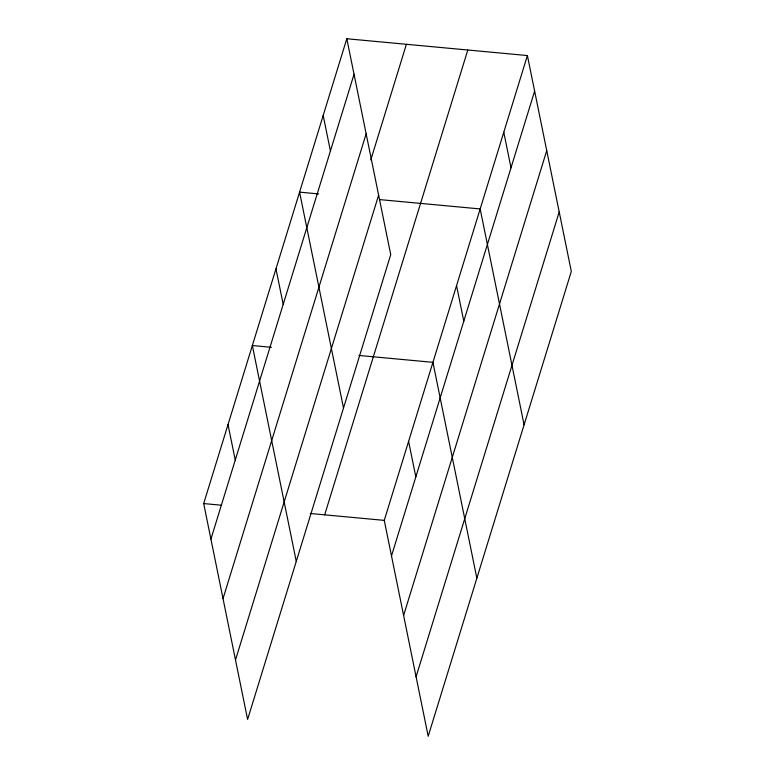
<?xml version="1.0" encoding="UTF-8"?>
<svg xmlns="http://www.w3.org/2000/svg" width="775" height="775" viewBox="0 0 775 775"><rect width="100%" height="100%" fill="white"/><g stroke="black" fill="none" stroke-linecap="round" stroke-linejoin="round"><path stroke-width="1.16" d="M346.812 38.75L390.736 254.626L247.603 719.442L203.689 503.566L346.812 38.75L527.397 55.558L571.311 271.434L428.188 736.25L384.264 520.374L527.397 55.558M210.916 539.109L354.039 74.293M223.026 598.62L366.149 133.804M370.808 159.912L406.4 44.291M235.503 659.932L378.626 195.116M324.677 514.823L467.8 50.007M391.501 555.908L534.624 91.092M403.61 615.418L546.733 150.602M416.078 676.74L559.211 211.924M318.651 193.915L299.576 192.142L343.499 408.018M379.634 199.592L480.161 208.94L524.084 424.826M271.415 347.307L252.35 345.534L296.273 561.41M358.893 355.444L432.934 362.332L476.848 578.208M203.689 503.566L221.563 505.232M310.233 513.486L384.264 520.374M503.779 132.254L511.006 167.787M456.543 285.636L463.779 321.179M408.599 441.353L415.826 476.896M323.194 115.446L330.431 150.98M275.968 268.838L283.195 304.372M228.015 424.545L235.251 460.088"/></g></svg>
